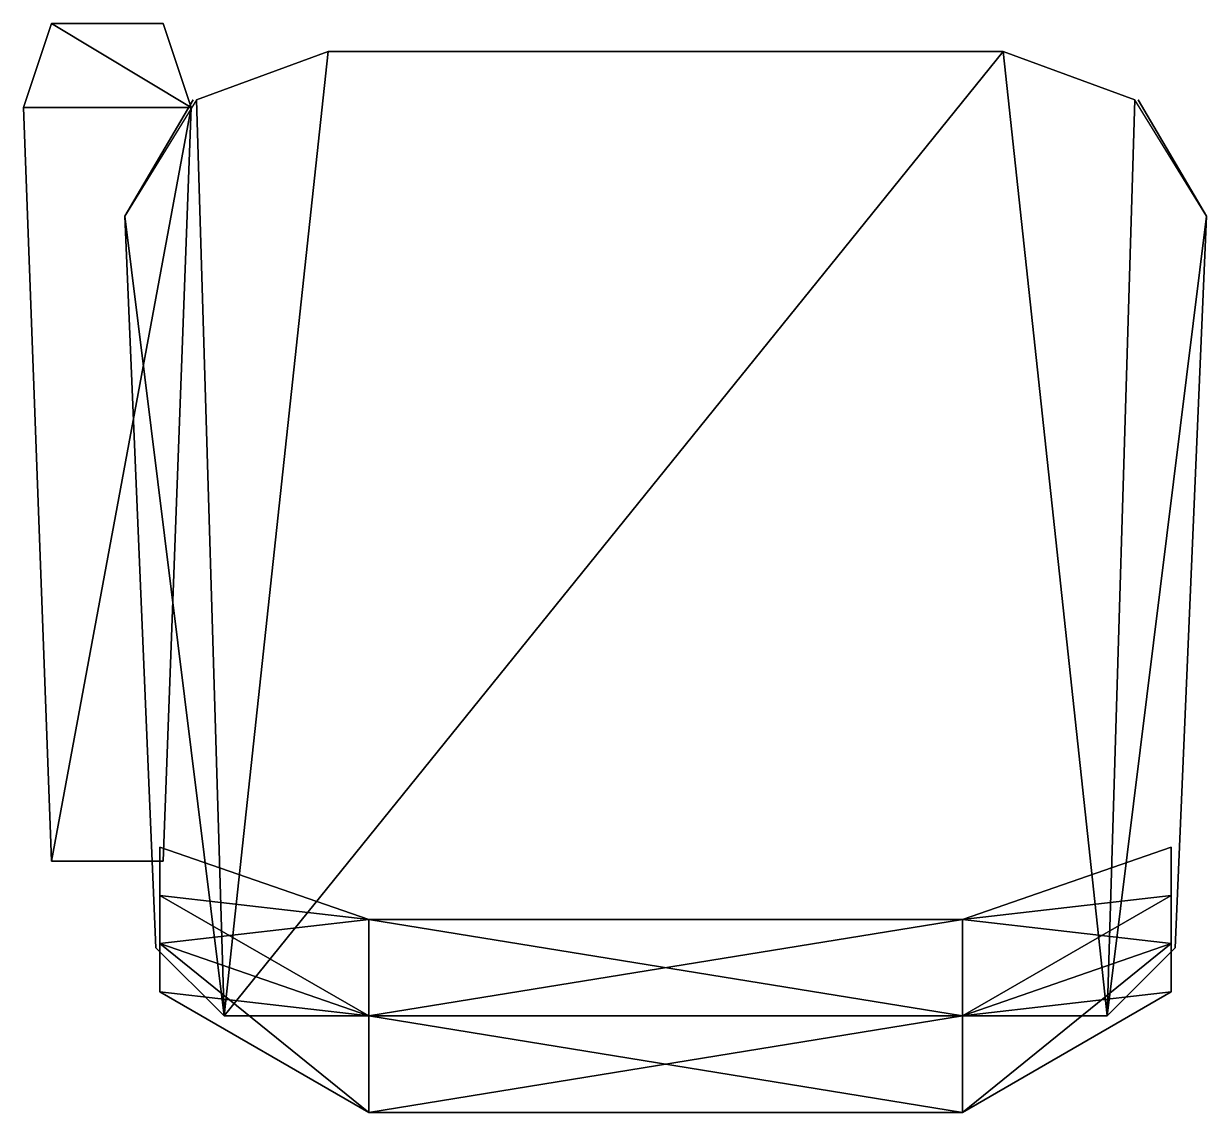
# Model space of a CAD drawing. Extents: x -0.292 to 0.246, y 0 to 0.495.
import ezdxf

# ---------------------------------------------------------------- set-up
doc = ezdxf.new("R2010")
doc.units = 0
doc.header["$LTSCALE"] = 2
doc.layers.get('0').update_dxf_attribs({"linetype": 'CONTINUOUS'})

msp = doc.modelspace()

# ---------------------------------------------------------------- meshes
at = {"color": 0, "linetype": 'BYBLOCK'}
mesh = msp.add_polyface(dxfattribs=at)
corners = [(0.13508, 0.08775, 0.34103), (0.23007, 0.12065, 0.34256), (0.23007, 0.09871, 0.34256), (0.13508, 0.04387, 0.34001), (-0.13508, 0.04387, 0.34001), (-0.13508, 0.08775, 0.34103), (-0.23007, 0.09871, 0.34256), (-0.23007, 0.12065, 0.34256), (-0.23191, 0.0749, 0.34001), (-0.20089, 0.04387, 0.34001), (-0.24605, 0.40769, 0.35098), (-0.21349, 0.46066, 0.35098), (0.20089, 0.04387, 0.34001), (0.15355, 0.4826, 0.34001), (-0.15355, 0.4826, 0.34001), (0.21349, 0.46066, 0.35098), (0.23191, 0.0749, 0.34001), (0.24605, 0.40769, 0.35098), (-0.24605, 0.40769, 0.30711), (-0.23191, 0.0749, 0.30711), (0.24605, 0.40769, 0.30711), (0.23191, 0.0749, 0.30711), (-0.21349, 0.46066, 0.30711), (-0.15355, 0.4826, 0.30711), (0.15355, 0.4826, 0.30711), (0.21349, 0.46066, 0.30711), (0.20089, 0.04387, 0.30711), (-0.20089, 0.04387, 0.30711), (0.23007, 0.05484, 0.63615), (0.23007, 0.07678, 0.63615), (0.13508, 0, 0.68003), (0.13508, 0.04387, 0.68003), (-0.13508, 0, 0.68003), (-0.13508, 0.04387, 0.68003), (-0.23007, 0.05484, 0.63615), (-0.23007, 0.07678, 0.63615), (-0.21503, 0.46065, 0.35098), (-0.21503, 0.46065, 0.30711), (0.21503, 0.46065, 0.35098), (0.21503, 0.46065, 0.30711), (-0.2159, 0.4572, 0.4699), (-0.2286, 0.1143, 0.4445), (-0.2159, 0.4572, 0.4318), (-0.2286, 0.1143, 0.4191), (-0.2286, 0.4953, 0.4572), (-0.2286, 0.4953, 0.4318), (-0.2921, 0.4572, 0.4699), (-0.2794, 0.4953, 0.4572), (-0.2794, 0.4953, 0.4318), (-0.2921, 0.4572, 0.4318), (-0.2794, 0.1143, 0.4445), (-0.2794, 0.1143, 0.4191)]
mesh.append_faces([[corners[k] for k in face] for face in [(0, 2, 3), (6, 5, 4), (28, 3, 2), (34, 4, 32), (0, 29, 1)]], dxfattribs={"vtx0": -1, "color": 0})
mesh.append_faces([[corners[k] for k in face] for face in [(10, 9, 11), (12, 13, 9), (14, 9, 13), (46, 40, 47)]], dxfattribs={"vtx0": -1, "vtx1": -1, "color": 0})
mesh.append_faces([[corners[k] for k in face] for face in [(12, 15, 13), (12, 17, 15), (5, 35, 33), (9, 14, 11), (40, 46, 50)]], dxfattribs={"vtx0": -1, "vtx2": -1, "color": 0})
mesh.append_faces([[corners[k] for k in face] for face in [(8, 9, 10), (16, 17, 12), (17, 16, 20), (21, 20, 16), (11, 14, 22), (23, 22, 14), (13, 15, 24), (25, 24, 15), (30, 31, 32), (33, 32, 31), (28, 29, 30), (31, 30, 29), (6, 34, 7), (35, 7, 34), (34, 32, 35), (33, 35, 32), (10, 36, 18), (37, 18, 36), (14, 13, 23), (24, 23, 13), (38, 17, 39), (20, 39, 17), (7, 35, 5), (43, 42, 41), (44, 40, 45), (51, 43, 50), (41, 50, 43), (44, 47, 40)]], dxfattribs={"vtx1": -1, "color": 0})
mesh.append_faces([[corners[k] for k in face] for face in [(33, 31, 5), (0, 5, 31), (31, 29, 0), (40, 41, 42), (42, 45, 40)]], dxfattribs={"vtx1": -1, "vtx2": -1, "color": 0})
mesh.append_faces([[corners[k] for k in face] for face in [(0, 1, 2), (4, 5, 0), (0, 3, 4), (6, 7, 5), (8, 10, 18), (18, 19, 8), (16, 12, 26), (26, 21, 16), (9, 8, 19), (19, 27, 9), (12, 9, 27), (27, 26, 12), (28, 2, 1), (1, 29, 28), (28, 30, 3), (30, 32, 4), (4, 3, 30), (34, 6, 4), (46, 47, 48), (48, 49, 46), (50, 46, 49), (49, 51, 50), (50, 41, 40), (47, 44, 45), (45, 48, 47)]], dxfattribs={"vtx2": -1, "color": 0})

doc.saveas('drawing.dxf')
